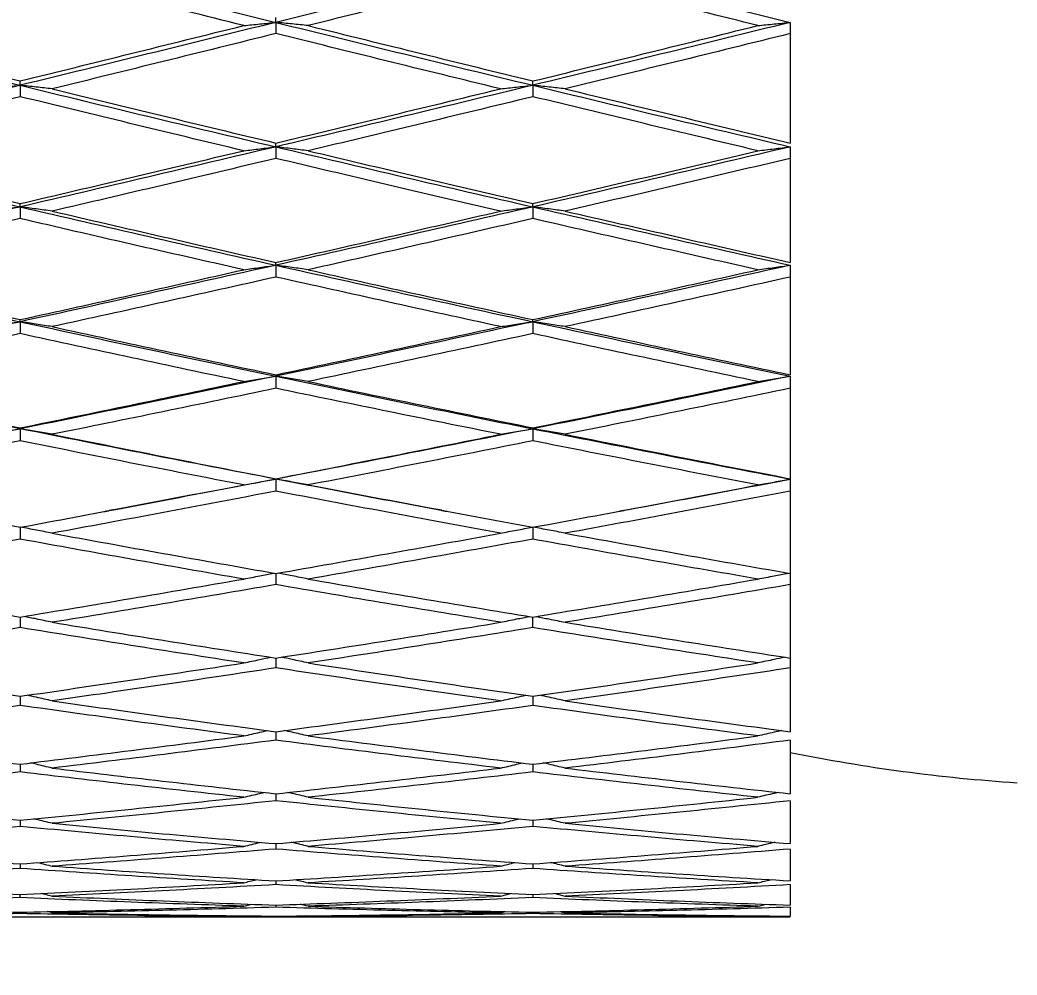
# Model space of a CAD drawing. Extents: x 4138 to 4928, y 0 to 579.
# Drawn here: x 4638.78 to 4650.66, y 183.35 to 194.72 of the extents above; entities that cross this region are included whole.
import ezdxf

# ---------------------------------------------------------------- set-up
doc = ezdxf.new("R2010")
doc.units = 0
doc.header["$LTSCALE"] = 10
doc.header["$MEASUREMENT"] = 0
doc.header["$PDMODE"] = 3
doc.header["$PDSIZE"] = -10
doc.layers.get('0').update_dxf_attribs({"linetype": 'CONTINUOUS'})
doc.layers.get('DEFPOINTS').update_dxf_attribs({"linetype": 'CONTINUOUS'})
doc.layers.add('1', color=7, linetype='CONTINUOUS')
doc.styles.add('Daelim Dimension', font='NanumGothic.ttf')
doc.dimstyles.new('DEFAULT', dxfattribs={"dimscale": 2, "dimtxt": 2, "dimasz": 2, "dimexe": 0, "dimexo": 2, "dimgap": 1, "dimtad": 1, "dimdec": 0, "dimzin": 9, "dimdsep": 46, "dimtxsty": 'Daelim Dimension', "dimcen": 0.5, "dimclrd": 5, "dimclre": 5, "dimclrt": 256, "dimadec": 1, "dimazin": 0, "dimtfac": 1, "dimtdec": 0, "dimtix": 1, "dimtmove": 0, "dimatfit": 3, "dimfxl": 1, "dimtolj": 1, "dimtzin": 1, "dimlwd": 9, "dimlwe": 9, "dimarcsym": 0})

# ---------------------------------------------------------------- blocks, each defined once
blk = doc.blocks.new('*D4')
at = {"color": 5, "lineweight": 9, "ltscale": 0.5, "transparency": 16777216}
for p, q in [((4603.958, 180.58), (4603.958, 150.97)), ((4685.158, 167.039), (4685.158, 150.97)), ((4607.958, 152.97), (4681.158, 152.97))]:
    blk.add_line(p, q, dxfattribs=at)
at = {"color": 5, "ltscale": 0.5, "transparency": 16777216}
for points in [[(4607.958, 153.637), (4607.958, 152.304), (4603.958, 152.97)], [(4681.158, 153.637), (4681.158, 152.304), (4685.158, 152.97)]]:
    blk.add_solid(points, dxfattribs=at)
at = {"layer": 'DEFPOINTS', "color": 0, "ltscale": 0.5, "transparency": 16777216}
for p in [(4603.958, 184.58), (4685.158, 171.039), (4685.158, 152.97)]:
    blk.add_point(p, dxfattribs=at)
at = {"color": 7, "ltscale": 0.5, "transparency": 16777216, "insert": (4656.565, 160.414), "char_height": 10, "attachment_point": 5, "style": 'Daelim Dimension'}
blk.add_mtext('\\A1;60~65', dxfattribs=at)

msp = doc.modelspace()

# ---------------------------------------------------------------- linework, layer by layer
at = {"layer": '1', "color": 7, "linetype": 'Continuous', "lineweight": 18}
for p, q in [((4647.958, 194.561), (4647.958, 193.257)), ((4647.958, 193.074), (4647.958, 191.834)), ((4647.958, 191.661), (4647.958, 190.498)), ((4647.958, 190.336), (4647.958, 189.259)), ((4647.958, 189.111), (4647.958, 188.131)), ((4647.958, 187.998), (4647.958, 187.124)), ((4647.958, 187.006), (4647.958, 186.246)), ((4647.958, 186.146), (4647.958, 185.507)), ((4647.958, 185.424), (4647.958, 184.913)), ((4647.958, 184.849), (4647.958, 184.47)), ((4647.958, 184.425), (4647.958, 184.181)), ((4647.958, 184.156), (4647.958, 184.05)), ((4637.736, 184.041), (4639.843, 184.041)), ((4640.609, 184.041), (4643.059, 184.041)), ((4641.833, 184.05), (4641.833, 184.044)), ((4643.828, 184.041), (4645.956, 184.041)), ((4646.726, 184.041), (4647.958, 184.041)), ((4647.958, 184.041), (4647.958, 184.044))]:
    msp.add_line(p, q, dxfattribs=at)
msp.add_arc((4651.954, 205.597), 20, 258.4722, 266.2825, dxfattribs=at)
for points, knots in [([(4638.788, 195.458), (4638.39, 195.357), (4637.38, 195.101), (4636.373, 194.847), (4635.765, 194.694)], [0, 0, 0, 0, 0.393441, 1, 1, 1, 1]), ([(4635.765, 194.694), (4636.373, 194.541), (4637.38, 194.29), (4638.39, 194.042), (4638.788, 193.945)], [0, 0, 0, 0, 0.606559, 1, 1, 1, 1]), ([(4638.788, 193.945), (4638.39, 193.847), (4637.38, 193.601), (4636.373, 193.358), (4635.765, 193.212)], [0, 0, 0, 0, 0.393441, 1, 1, 1, 1]), ([(4635.765, 193.212), (4636.373, 193.065), (4637.38, 192.826), (4638.39, 192.589), (4638.788, 192.497)], [0, 0, 0, 0, 0.606559, 1, 1, 1, 1]), ([(4638.788, 192.497), (4638.39, 192.404), (4637.38, 192.171), (4636.373, 191.941), (4635.765, 191.802)], [0, 0, 0, 0, 0.393441, 1, 1, 1, 1]), ([(4635.765, 191.802), (4636.373, 191.664), (4637.38, 191.438), (4638.39, 191.216), (4638.788, 191.129)], [0, 0, 0, 0, 0.606559, 1, 1, 1, 1]), ([(4638.788, 191.129), (4638.39, 191.042), (4637.38, 190.823), (4636.373, 190.608), (4635.765, 190.479)], [0, 0, 0, 0, 0.393441, 1, 1, 1, 1]), ([(4638.788, 189.854), (4638.39, 189.934), (4637.38, 190.14), (4636.373, 190.35), (4635.765, 190.479)], [0, 0, 0, 0, 0.393441, 1, 1, 1, 1]), ([(4638.788, 189.854), (4638.39, 189.774), (4637.38, 189.571), (4636.373, 189.373), (4635.765, 189.255)], [0, 0, 0, 0, 0.393441, 1, 1, 1, 1]), ([(4639.17, 188.61), (4639.106, 188.623), (4638.982, 188.647), (4638.856, 188.67), (4638.794, 188.682)], [0, 0, 0, 0, 0.508478, 1, 1, 1, 1]), ([(4644.507, 188.61), (4644.571, 188.623), (4644.696, 188.647), (4644.823, 188.67), (4644.885, 188.682)], [0, 0, 0, 0, 0.508638, 1, 1, 1, 1]), ([(4645.277, 188.61), (4645.213, 188.623), (4645.087, 188.647), (4644.96, 188.67), (4644.898, 188.682)], [0, 0, 0, 0, 0.508639, 1, 1, 1, 1]), ([(4641.449, 188.064), (4641.513, 188.077), (4641.632, 188.101), (4641.752, 188.125), (4641.808, 188.136)], [0, 0, 0, 0, 0.534706, 1, 1, 1, 1]), ([(4641.833, 188.131), (4641.833, 188.111), (4641.833, 188.066), (4641.833, 188.022), (4641.833, 187.998)], [0, 0, 0, 0, 0.464855, 1, 1, 1, 1]), ([(4642.217, 188.064), (4642.153, 188.077), (4642.033, 188.101), (4641.914, 188.125), (4641.858, 188.136)], [0, 0, 0, 0, 0.534687, 1, 1, 1, 1]), ([(4647.572, 188.064), (4647.636, 188.077), (4647.756, 188.101), (4647.876, 188.125), (4647.932, 188.136)], [0, 0, 0, 0, 0.534804, 1, 1, 1, 1]), ([(4647.958, 188.131), (4647.958, 188.111), (4647.958, 188.066), (4647.958, 188.022), (4647.958, 187.998)], [0, 0, 0, 0, 0.464756, 1, 1, 1, 1]), ([(4638.788, 187.612), (4638.788, 187.594), (4638.788, 187.552), (4638.788, 187.51), (4638.788, 187.486)], [0, 0, 0, 0, 0.435308, 1, 1, 1, 1]), ([(4639.17, 187.549), (4639.106, 187.562), (4638.994, 187.586), (4638.881, 187.609), (4638.831, 187.619)], [0, 0, 0, 0, 0.563787, 1, 1, 1, 1]), ([(4644.507, 187.549), (4644.571, 187.562), (4644.684, 187.586), (4644.798, 187.609), (4644.848, 187.619)], [0, 0, 0, 0, 0.564036, 1, 1, 1, 1]), ([(4644.892, 187.486), (4644.892, 187.51), (4644.892, 187.552), (4644.892, 187.594), (4644.892, 187.612)], [0, 0, 0, 0, 0.564894, 1, 1, 1, 1]), ([(4644.935, 187.619), (4644.985, 187.609), (4645.099, 187.586), (4645.213, 187.562), (4645.277, 187.549)], [0, 0, 0, 0, 0.436064, 1, 1, 1, 1]), ([(4641.449, 187.065), (4641.513, 187.079), (4641.62, 187.102), (4641.727, 187.125), (4641.77, 187.134)], [0, 0, 0, 0, 0.597083, 1, 1, 1, 1]), ([(4641.833, 187.124), (4641.833, 187.108), (4641.833, 187.069), (4641.833, 187.03), (4641.833, 187.006)], [0, 0, 0, 0, 0.401513, 1, 1, 1, 1]), ([(4642.217, 187.065), (4642.153, 187.079), (4642.046, 187.102), (4641.939, 187.125), (4641.895, 187.134)], [0, 0, 0, 0, 0.596993, 1, 1, 1, 1]), ([(4647.895, 187.134), (4647.851, 187.124), (4647.744, 187.102), (4647.636, 187.079), (4647.572, 187.065)], [0, 0, 0, 0, 0.40284, 1, 1, 1, 1]), ([(4647.958, 187.124), (4647.958, 187.108), (4647.958, 187.069), (4647.958, 187.03), (4647.958, 187.006)], [0, 0, 0, 0, 0.401398, 1, 1, 1, 1]), ([(4638.788, 186.668), (4638.788, 186.655), (4638.788, 186.619), (4638.788, 186.582), (4638.788, 186.559)], [0, 0, 0, 0, 0.362929, 1, 1, 1, 1]), ([(4639.17, 186.613), (4639.106, 186.628), (4639.006, 186.65), (4638.906, 186.672), (4638.869, 186.68)], [0, 0, 0, 0, 0.63482, 1, 1, 1, 1]), ([(4644.507, 186.613), (4644.571, 186.628), (4644.671, 186.65), (4644.772, 186.672), (4644.809, 186.68)], [0, 0, 0, 0, 0.63521, 1, 1, 1, 1]), ([(4644.892, 186.668), (4644.892, 186.655), (4644.892, 186.619), (4644.892, 186.582), (4644.892, 186.559)], [0, 0, 0, 0, 0.362688, 1, 1, 1, 1]), ([(4645.277, 186.613), (4645.213, 186.628), (4645.112, 186.65), (4645.011, 186.672), (4644.974, 186.68)], [0, 0, 0, 0, 0.635008, 1, 1, 1, 1]), ([(4641.449, 186.196), (4641.513, 186.21), (4641.607, 186.232), (4641.701, 186.253), (4641.731, 186.26)], [0, 0, 0, 0, 0.679405, 1, 1, 1, 1]), ([(4641.833, 186.246), (4641.833, 186.236), (4641.833, 186.202), (4641.833, 186.169), (4641.833, 186.146)], [0, 0, 0, 0, 0.317525, 1, 1, 1, 1]), ([(4642.217, 186.196), (4642.153, 186.21), (4642.059, 186.232), (4641.965, 186.253), (4641.934, 186.26)], [0, 0, 0, 0, 0.679146, 1, 1, 1, 1]), ([(4647.856, 186.26), (4647.825, 186.253), (4647.731, 186.232), (4647.636, 186.21), (4647.572, 186.196)], [0, 0, 0, 0, 0.320536, 1, 1, 1, 1]), ([(4638.788, 185.859), (4638.788, 185.851), (4638.788, 185.82), (4638.788, 185.79), (4638.788, 185.767)], [0, 0, 0, 0, 0.264027, 1, 1, 1, 1]), ([(4639.17, 185.813), (4639.106, 185.828), (4639.02, 185.848), (4638.933, 185.869), (4638.909, 185.874)], [0, 0, 0, 0, 0.73143, 1, 1, 1, 1]), ([(4644.507, 185.813), (4644.571, 185.828), (4644.658, 185.848), (4644.746, 185.869), (4644.769, 185.874)], [0, 0, 0, 0, 0.732131, 1, 1, 1, 1]), ([(4644.892, 185.859), (4644.892, 185.851), (4644.892, 185.82), (4644.892, 185.79), (4644.892, 185.767)], [0, 0, 0, 0, 0.263724, 1, 1, 1, 1]), ([(4645.277, 185.813), (4645.213, 185.828), (4645.125, 185.848), (4645.037, 185.869), (4645.014, 185.874)], [0, 0, 0, 0, 0.731664, 1, 1, 1, 1]), ([(4641.449, 185.465), (4641.513, 185.481), (4641.593, 185.5), (4641.673, 185.519), (4641.69, 185.523)], [0, 0, 0, 0, 0.795704, 1, 1, 1, 1]), ([(4641.833, 185.507), (4641.833, 185.502), (4641.833, 185.474), (4641.833, 185.446), (4641.833, 185.424)], [0, 0, 0, 0, 0.198381, 1, 1, 1, 1]), ([(4642.217, 185.465), (4642.153, 185.481), (4642.073, 185.5), (4641.992, 185.519), (4641.976, 185.523)], [0, 0, 0, 0, 0.795092, 1, 1, 1, 1]), ([(4647.814, 185.523), (4647.798, 185.519), (4647.717, 185.5), (4647.636, 185.481), (4647.572, 185.465)], [0, 0, 0, 0, 0.204336, 1, 1, 1, 1]), ([(4638.788, 185.192), (4638.788, 185.189), (4638.788, 185.164), (4638.788, 185.14), (4638.788, 185.118)], [0, 0, 0, 0, 0.116882, 1, 1, 1, 1]), ([(4639.17, 185.155), (4639.106, 185.17), (4639.034, 185.188), (4638.961, 185.206), (4638.952, 185.208)], [0, 0, 0, 0, 0.873792, 1, 1, 1, 1]), ([(4644.507, 185.155), (4644.571, 185.17), (4644.644, 185.188), (4644.717, 185.206), (4644.726, 185.208)], [0, 0, 0, 0, 0.875107, 1, 1, 1, 1]), ([(4644.892, 185.192), (4644.892, 185.189), (4644.892, 185.164), (4644.892, 185.14), (4644.892, 185.118)], [0, 0, 0, 0, 0.116456, 1, 1, 1, 1]), ([(4645.277, 185.155), (4645.213, 185.17), (4645.139, 185.188), (4645.066, 185.206), (4645.057, 185.208)], [0, 0, 0, 0, 0.874152, 1, 1, 1, 1]), ([(4641.449, 184.881), (4641.513, 184.897), (4641.578, 184.913), (4641.644, 184.929), (4641.645, 184.929)], [0, 0, 0, 0, 0.976147, 1, 1, 1, 1]), ([(4641.833, 184.913), (4641.833, 184.913), (4641.833, 184.891), (4641.833, 184.87), (4641.833, 184.849)], [0, 0, 0, 0, 0.011068, 1, 1, 1, 1]), ([(4642.217, 184.881), (4642.153, 184.897), (4642.087, 184.913), (4642.022, 184.929), (4642.02, 184.93)], [0, 0, 0, 0, 0.974807, 1, 1, 1, 1]), ([(4647.769, 184.929), (4647.768, 184.929), (4647.702, 184.913), (4647.636, 184.897), (4647.572, 184.881)], [0, 0, 0, 0, 0.023645, 1, 1, 1, 1]), ([(4639.846, 184.041), (4639.933, 184.041), (4640.463, 184.042), (4640.998, 184.044), (4641.449, 184.047)], [0, 0, 0, 0, 0.164294, 1, 1, 1, 1]), ([(4641.833, 184.044), (4641.382, 184.042), (4640.86, 184.041), (4640.343, 184.041), (4640.269, 184.042)], [0, 0, 0, 0, 0.856921, 1, 1, 1, 1]), ([(4643.39, 184.042), (4643.31, 184.041), (4642.784, 184.041), (4642.266, 184.042), (4641.833, 184.044)], [0, 0, 0, 0, 0.150923, 1, 1, 1, 1]), ([(4642.217, 184.047), (4642.651, 184.044), (4643.187, 184.042), (4643.732, 184.041), (4643.829, 184.041)], [0, 0, 0, 0, 0.821124, 1, 1, 1, 1]), ([(4645.959, 184.041), (4646.046, 184.041), (4646.579, 184.042), (4647.118, 184.044), (4647.572, 184.047)], [0, 0, 0, 0, 0.16318, 1, 1, 1, 1]), ([(4647.958, 184.044), (4647.505, 184.042), (4646.979, 184.041), (4646.459, 184.041), (4646.384, 184.042)], [0, 0, 0, 0, 0.856829, 1, 1, 1, 1])]:
    msp.add_open_spline(points, degree=3, knots=knots, dxfattribs=at)
for points, degree in [([(4638.788, 195.458), (4639.8, 195.201), (4640.815, 194.946), (4641.833, 194.694)], 3), ([(4644.892, 195.458), (4643.87, 195.201), (4642.85, 194.946), (4641.833, 194.694)], 3), ([(4644.892, 195.458), (4645.913, 195.201), (4646.935, 194.946), (4647.958, 194.694)], 3), ([(4638.788, 195.328), (4638.339, 195.213), (4637.45, 194.987), (4636.576, 194.766), (4636.144, 194.656)], 3), ([(4641.449, 194.656), (4640.984, 194.773), (4640.075, 195.001), (4639.21, 195.22), (4638.788, 195.328)], 3), ([(4644.892, 195.328), (4644.44, 195.214), (4643.543, 194.988), (4642.657, 194.766), (4642.217, 194.656)], 3), ([(4647.572, 194.656), (4647.125, 194.768), (4646.231, 194.991), (4645.338, 195.215), (4644.892, 195.328)], 3), ([(4641.833, 194.694), (4641.833, 194.704), (4641.833, 194.723), (4641.833, 194.743), (4641.833, 194.752)], 3), ([(4636.144, 194.656), (4636.566, 194.55), (4637.429, 194.333), (4638.329, 194.11), (4638.788, 193.996)], 3), ([(4641.833, 194.694), (4640.815, 194.442), (4639.8, 194.192), (4638.788, 193.945)], 3), ([(4638.788, 193.996), (4639.223, 194.104), (4640.101, 194.321), (4640.997, 194.544), (4641.449, 194.656)], 3), ([(4641.449, 194.656), (4641.513, 194.663), (4641.64, 194.675), (4641.768, 194.688), (4641.833, 194.694)], 3), ([(4641.833, 194.694), (4641.833, 194.672), (4641.833, 194.627), (4641.833, 194.583), (4641.833, 194.561)], 3), ([(4641.833, 194.694), (4642.85, 194.442), (4643.87, 194.192), (4644.892, 193.945)], 3), ([(4642.217, 194.656), (4642.153, 194.663), (4642.025, 194.675), (4641.897, 194.688), (4641.833, 194.694)], 3), ([(4642.217, 194.656), (4642.667, 194.544), (4643.564, 194.322), (4644.451, 194.104), (4644.892, 193.996)], 3), ([(4647.958, 194.694), (4646.935, 194.442), (4645.913, 194.192), (4644.892, 193.945)], 3), ([(4644.892, 193.996), (4645.319, 194.101), (4646.194, 194.315), (4647.106, 194.541), (4647.572, 194.656)], 3), ([(4647.572, 194.656), (4647.636, 194.663), (4647.764, 194.675), (4647.893, 194.688), (4647.958, 194.694)], 3), ([(4647.958, 194.694), (4647.958, 194.672), (4647.958, 194.627), (4647.958, 194.583), (4647.958, 194.561)], 3), ([(4641.833, 194.561), (4641.382, 194.449), (4640.488, 194.227), (4639.607, 194.01), (4639.17, 193.903)], 3), ([(4644.507, 193.903), (4644.041, 194.016), (4643.13, 194.239), (4642.259, 194.455), (4641.833, 194.561)], 3), ([(4647.958, 194.561), (4647.496, 194.446), (4646.587, 194.222), (4645.708, 194.008), (4645.277, 193.903)], 3), ([(4638.407, 193.903), (4638.47, 193.91), (4638.597, 193.924), (4638.724, 193.938), (4638.788, 193.945)], 3), ([(4638.788, 193.945), (4638.788, 193.953), (4638.788, 193.97), (4638.788, 193.988), (4638.788, 193.996)], 3), ([(4638.788, 193.945), (4638.788, 193.922), (4638.788, 193.877), (4638.788, 193.831), (4638.788, 193.809)], 3), ([(4638.788, 193.945), (4639.8, 193.697), (4640.815, 193.453), (4641.833, 193.212)], 3), ([(4639.17, 193.903), (4639.106, 193.91), (4638.979, 193.924), (4638.852, 193.938), (4638.788, 193.945)], 3), ([(4639.17, 193.903), (4639.596, 193.798), (4640.466, 193.586), (4641.371, 193.367), (4641.833, 193.257)], 3), ([(4644.892, 193.945), (4643.87, 193.697), (4642.85, 193.453), (4641.833, 193.212)], 3), ([(4641.833, 193.257), (4642.256, 193.358), (4643.125, 193.567), (4644.038, 193.788), (4644.507, 193.903)], 3), ([(4644.507, 193.903), (4644.571, 193.91), (4644.699, 193.924), (4644.827, 193.938), (4644.892, 193.945)], 3), ([(4644.892, 193.945), (4644.892, 193.953), (4644.892, 193.97), (4644.892, 193.988), (4644.892, 193.996)], 3), ([(4644.892, 193.945), (4644.892, 193.922), (4644.892, 193.877), (4644.892, 193.832), (4644.892, 193.809)], 3), ([(4644.892, 193.945), (4645.913, 193.697), (4646.935, 193.453), (4647.958, 193.212)], 3), ([(4645.277, 193.903), (4645.213, 193.91), (4645.085, 193.924), (4644.956, 193.938), (4644.892, 193.945)], 3), ([(4645.277, 193.903), (4645.731, 193.792), (4646.631, 193.574), (4647.518, 193.362), (4647.958, 193.257)], 3), ([(4638.788, 193.809), (4638.34, 193.699), (4637.45, 193.482), (4636.577, 193.27), (4636.144, 193.165)], 3), ([(4641.449, 193.165), (4640.988, 193.275), (4640.083, 193.493), (4639.214, 193.705), (4638.788, 193.809)], 3), ([(4644.892, 193.809), (4644.427, 193.696), (4643.517, 193.476), (4642.644, 193.267), (4642.217, 193.165)], 3), ([(4647.572, 193.165), (4647.108, 193.276), (4646.197, 193.493), (4645.321, 193.705), (4644.892, 193.809)], 3), ([(4641.833, 193.212), (4640.815, 192.97), (4639.8, 192.732), (4638.788, 192.497)], 3), ([(4641.449, 193.165), (4641.513, 193.173), (4641.64, 193.188), (4641.768, 193.204), (4641.833, 193.212)], 3), ([(4641.833, 193.212), (4641.833, 193.219), (4641.833, 193.234), (4641.833, 193.249), (4641.833, 193.257)], 3), ([(4641.833, 193.212), (4641.833, 193.189), (4641.833, 193.143), (4641.833, 193.097), (4641.833, 193.074)], 3), ([(4641.833, 193.212), (4642.85, 192.97), (4643.87, 192.732), (4644.892, 192.497)], 3), ([(4642.217, 193.165), (4642.153, 193.173), (4642.025, 193.188), (4641.897, 193.204), (4641.833, 193.212)], 3), ([(4647.958, 193.212), (4646.935, 192.97), (4645.913, 192.732), (4644.892, 192.497)], 3), ([(4647.572, 193.165), (4647.636, 193.173), (4647.764, 193.188), (4647.893, 193.204), (4647.958, 193.212)], 3), ([(4647.958, 193.212), (4647.958, 193.189), (4647.958, 193.143), (4647.958, 193.097), (4647.958, 193.074)], 3), ([(4636.144, 193.165), (4636.572, 193.062), (4637.442, 192.853), (4638.335, 192.642), (4638.788, 192.536)], 3), ([(4638.788, 192.536), (4639.211, 192.635), (4640.078, 192.839), (4640.985, 193.055), (4641.449, 193.165)], 3), ([(4641.833, 193.074), (4641.373, 192.964), (4640.469, 192.75), (4639.597, 192.546), (4639.17, 192.446)], 3), ([(4644.507, 192.446), (4644.044, 192.553), (4643.137, 192.765), (4642.262, 192.972), (4641.833, 193.074)], 3), ([(4642.217, 193.165), (4642.646, 193.063), (4643.52, 192.856), (4644.429, 192.643), (4644.892, 192.536)], 3), ([(4644.892, 192.536), (4645.338, 192.639), (4646.232, 192.848), (4647.125, 193.059), (4647.572, 193.165)], 3), ([(4647.958, 193.074), (4647.513, 192.969), (4646.621, 192.759), (4645.725, 192.55), (4645.277, 192.446)], 3), ([(4638.407, 192.446), (4638.47, 192.455), (4638.597, 192.472), (4638.724, 192.489), (4638.788, 192.497)], 3), ([(4638.788, 192.497), (4638.788, 192.503), (4638.788, 192.516), (4638.788, 192.529), (4638.788, 192.536)], 3), ([(4638.788, 192.497), (4638.788, 192.474), (4638.788, 192.427), (4638.788, 192.381), (4638.788, 192.357)], 3), ([(4638.788, 192.497), (4639.8, 192.262), (4640.815, 192.03), (4641.833, 191.802)], 3), ([(4639.17, 192.446), (4639.106, 192.455), (4638.979, 192.472), (4638.852, 192.489), (4638.788, 192.497)], 3), ([(4644.892, 192.497), (4643.87, 192.262), (4642.85, 192.03), (4641.833, 191.802)], 3), ([(4644.507, 192.446), (4644.571, 192.455), (4644.699, 192.472), (4644.827, 192.489), (4644.892, 192.497)], 3), ([(4644.892, 192.497), (4644.892, 192.503), (4644.892, 192.516), (4644.892, 192.529), (4644.892, 192.536)], 3), ([(4644.892, 192.497), (4644.892, 192.474), (4644.892, 192.427), (4644.892, 192.381), (4644.892, 192.357)], 3), ([(4644.892, 192.497), (4645.913, 192.262), (4646.935, 192.03), (4647.958, 191.802)], 3), ([(4645.277, 192.446), (4645.213, 192.455), (4645.085, 192.472), (4644.956, 192.489), (4644.892, 192.497)], 3), ([(4638.788, 192.357), (4638.335, 192.252), (4637.441, 192.045), (4636.572, 191.845), (4636.144, 191.748)], 3), ([(4641.449, 191.748), (4640.997, 191.85), (4640.102, 192.053), (4639.223, 192.256), (4638.788, 192.357)], 3), ([(4639.17, 192.446), (4639.603, 192.345), (4640.48, 192.142), (4641.378, 191.937), (4641.833, 191.834)], 3), ([(4641.833, 191.834), (4642.278, 191.935), (4643.17, 192.138), (4644.061, 192.343), (4644.507, 192.446)], 3), ([(4644.892, 192.357), (4644.445, 192.255), (4643.553, 192.05), (4642.662, 191.848), (4642.217, 191.748)], 3), ([(4647.572, 191.748), (4647.11, 191.851), (4646.202, 192.057), (4645.323, 192.258), (4644.892, 192.357)], 3), ([(4645.277, 192.446), (4645.708, 192.347), (4646.586, 192.145), (4647.495, 191.938), (4647.958, 191.834)], 3), ([(4636.144, 191.748), (4636.593, 191.645), (4637.483, 191.444), (4638.356, 191.25), (4638.788, 191.154)], 3), ([(4641.833, 191.802), (4640.815, 191.574), (4639.8, 191.35), (4638.788, 191.129)], 3), ([(4638.788, 191.154), (4639.232, 191.252), (4640.119, 191.449), (4641.006, 191.648), (4641.449, 191.748)], 3), ([(4641.449, 191.748), (4641.513, 191.757), (4641.64, 191.775), (4641.768, 191.793), (4641.833, 191.802)], 3), ([(4641.833, 191.802), (4641.833, 191.808), (4641.833, 191.818), (4641.833, 191.829), (4641.833, 191.834)], 3), ([(4641.833, 191.802), (4641.833, 191.779), (4641.833, 191.732), (4641.833, 191.685), (4641.833, 191.661)], 3), ([(4641.833, 191.802), (4642.85, 191.574), (4643.87, 191.35), (4644.892, 191.129)], 3), ([(4642.217, 191.748), (4642.153, 191.757), (4642.025, 191.775), (4641.897, 191.793), (4641.833, 191.802)], 3), ([(4642.217, 191.748), (4642.653, 191.649), (4643.536, 191.452), (4644.437, 191.254), (4644.892, 191.154)], 3), ([(4647.958, 191.802), (4646.935, 191.574), (4645.913, 191.35), (4644.892, 191.129)], 3), ([(4644.892, 191.154), (4645.332, 191.25), (4646.219, 191.445), (4647.119, 191.646), (4647.572, 191.748)], 3), ([(4647.572, 191.748), (4647.636, 191.757), (4647.764, 191.775), (4647.893, 191.793), (4647.958, 191.802)], 3), ([(4647.958, 191.802), (4647.958, 191.779), (4647.958, 191.732), (4647.958, 191.685), (4647.958, 191.661)], 3), ([(4641.833, 191.661), (4641.386, 191.561), (4640.497, 191.362), (4639.611, 191.167), (4639.17, 191.071)], 3), ([(4644.507, 191.071), (4644.055, 191.169), (4643.157, 191.366), (4642.272, 191.563), (4641.833, 191.661)], 3), ([(4647.958, 191.661), (4647.503, 191.56), (4646.601, 191.36), (4645.716, 191.166), (4645.277, 191.071)], 3), ([(4638.788, 191.129), (4638.788, 191.133), (4638.788, 191.142), (4638.788, 191.15), (4638.788, 191.154)], 3), ([(4644.892, 191.129), (4644.892, 191.133), (4644.892, 191.142), (4644.892, 191.15), (4644.892, 191.154)], 3), ([(4638.407, 191.071), (4638.47, 191.08), (4638.597, 191.1), (4638.724, 191.119), (4638.788, 191.129)], 3), ([(4638.788, 191.129), (4638.788, 191.105), (4638.788, 191.058), (4638.788, 191.011), (4638.788, 190.987)], 3), ([(4638.788, 191.129), (4639.8, 190.909), (4640.815, 190.692), (4641.833, 190.479)], 3), ([(4639.17, 191.071), (4639.106, 191.08), (4638.979, 191.1), (4638.852, 191.119), (4638.788, 191.129)], 3), ([(4639.17, 191.071), (4639.614, 190.973), (4640.501, 190.781), (4641.389, 190.591), (4641.833, 190.498)], 3), ([(4644.892, 191.129), (4643.87, 190.909), (4642.85, 190.692), (4641.833, 190.479)], 3), ([(4641.833, 190.498), (4642.271, 190.59), (4643.156, 190.778), (4644.054, 190.972), (4644.507, 191.071)], 3), ([(4644.507, 191.071), (4644.571, 191.08), (4644.699, 191.1), (4644.827, 191.119), (4644.892, 191.129)], 3), ([(4644.892, 191.129), (4644.892, 191.106), (4644.892, 191.058), (4644.892, 191.011), (4644.892, 190.987)], 3), ([(4644.892, 191.129), (4645.913, 190.909), (4646.935, 190.692), (4647.958, 190.479)], 3), ([(4645.277, 191.071), (4645.213, 191.08), (4645.085, 191.1), (4644.956, 191.119), (4644.892, 191.129)], 3), ([(4645.277, 191.071), (4645.716, 190.975), (4646.602, 190.784), (4647.503, 190.593), (4647.958, 190.498)], 3), ([(4638.788, 190.987), (4638.356, 190.893), (4637.482, 190.703), (4636.593, 190.512), (4636.144, 190.417)], 3), ([(4641.449, 190.417), (4641.004, 190.51), (4640.115, 190.699), (4639.23, 190.891), (4638.788, 190.987)], 3), ([(4644.892, 190.987), (4644.437, 190.889), (4643.537, 190.696), (4642.654, 190.509), (4642.217, 190.417)], 3), ([(4647.572, 190.417), (4647.121, 190.511), (4646.223, 190.701), (4645.334, 190.891), (4644.892, 190.987)], 3), ([(4641.833, 190.479), (4640.815, 190.267), (4639.8, 190.058), (4638.788, 189.854)], 3), ([(4641.449, 190.417), (4641.513, 190.427), (4641.64, 190.448), (4641.768, 190.469), (4641.833, 190.479)], 3), ([(4641.833, 190.479), (4641.833, 190.482), (4641.833, 190.488), (4641.833, 190.495), (4641.833, 190.498)], 3), ([(4641.833, 190.479), (4641.833, 190.455), (4641.833, 190.408), (4641.833, 190.36), (4641.833, 190.336)], 3), ([(4641.833, 190.479), (4642.85, 190.267), (4643.87, 190.058), (4644.892, 189.854)], 3), ([(4642.217, 190.417), (4642.153, 190.427), (4642.025, 190.448), (4641.897, 190.469), (4641.833, 190.479)], 3), ([(4647.958, 190.479), (4646.935, 190.267), (4645.913, 190.058), (4644.892, 189.854)], 3), ([(4647.572, 190.417), (4647.636, 190.427), (4647.764, 190.448), (4647.893, 190.469), (4647.958, 190.479)], 3), ([(4647.958, 190.479), (4647.958, 190.455), (4647.958, 190.408), (4647.958, 190.36), (4647.958, 190.336)], 3), ([(4636.144, 190.417), (4636.577, 190.325), (4637.45, 190.14), (4638.34, 189.957), (4638.788, 189.865)], 3), ([(4638.788, 189.865), (4639.223, 189.954), (4640.101, 190.135), (4640.997, 190.322), (4641.449, 190.417)], 3), ([(4641.833, 190.336), (4641.38, 190.242), (4640.483, 190.055), (4639.604, 189.876), (4639.17, 189.788)], 3), ([(4644.507, 189.788), (4644.06, 189.878), (4643.168, 190.059), (4642.278, 190.243), (4641.833, 190.336)], 3), ([(4642.217, 190.417), (4642.662, 190.323), (4643.553, 190.138), (4644.445, 189.956), (4644.892, 189.865)], 3), ([(4644.892, 189.865), (4645.324, 189.953), (4646.203, 190.132), (4647.111, 190.32), (4647.572, 190.417)], 3), ([(4647.958, 190.336), (4647.496, 190.24), (4646.587, 190.053), (4645.708, 189.875), (4645.277, 189.788)], 3), ([(4638.407, 189.788), (4638.47, 189.799), (4638.597, 189.821), (4638.724, 189.843), (4638.788, 189.854)], 3), ([(4638.788, 189.854), (4638.788, 189.856), (4638.788, 189.86), (4638.788, 189.864), (4638.788, 189.865)], 3), ([(4638.788, 189.854), (4638.788, 189.83), (4638.788, 189.782), (4638.788, 189.735), (4638.788, 189.711)], 3), ([(4641.833, 189.255), (4640.815, 189.45), (4639.8, 189.65), (4638.788, 189.854)], 3), ([(4639.17, 189.788), (4639.106, 189.799), (4638.979, 189.821), (4638.852, 189.843), (4638.788, 189.854)], 3), ([(4644.892, 189.854), (4643.87, 189.65), (4642.85, 189.45), (4641.833, 189.255)], 3), ([(4644.507, 189.788), (4644.571, 189.799), (4644.699, 189.821), (4644.827, 189.843), (4644.892, 189.854)], 3), ([(4644.892, 189.854), (4644.892, 189.856), (4644.892, 189.86), (4644.892, 189.864), (4644.892, 189.865)], 3), ([(4644.892, 189.854), (4644.892, 189.83), (4644.892, 189.782), (4644.892, 189.735), (4644.892, 189.711)], 3), ([(4644.892, 189.854), (4645.913, 189.65), (4646.935, 189.45), (4647.958, 189.255)], 3), ([(4645.277, 189.788), (4645.213, 189.799), (4645.085, 189.821), (4644.956, 189.843), (4644.892, 189.854)], 3), ([(4639.17, 189.788), (4639.6, 189.701), (4640.474, 189.525), (4641.375, 189.348), (4641.833, 189.259)], 3), ([(4641.833, 189.259), (4642.261, 189.343), (4643.134, 189.514), (4644.043, 189.695), (4644.507, 189.788)], 3), ([(4645.277, 189.788), (4645.724, 189.698), (4646.618, 189.52), (4647.511, 189.346), (4647.958, 189.259)], 3), ([(4638.788, 189.711), (4638.333, 189.619), (4637.438, 189.44), (4636.57, 189.269), (4636.144, 189.185)], 3), ([(4641.449, 189.185), (4640.987, 189.274), (4640.082, 189.451), (4639.213, 189.625), (4638.788, 189.711)], 3), ([(4644.892, 189.711), (4644.427, 189.618), (4643.517, 189.437), (4642.644, 189.268), (4642.217, 189.185)], 3), ([(4647.572, 189.185), (4647.127, 189.271), (4646.234, 189.444), (4645.34, 189.621), (4644.892, 189.711)], 3), ([(4641.833, 189.255), (4641.169, 189.128), (4640.507, 189.002), (4639.846, 188.879)], 3), ([(4641.449, 189.185), (4641.513, 189.197), (4641.64, 189.22), (4641.768, 189.243), (4641.833, 189.255)], 3), ([(4641.833, 189.255), (4641.833, 189.256), (4641.833, 189.257), (4641.833, 189.259), (4641.833, 189.259)], 3), ([(4641.833, 189.255), (4641.833, 189.231), (4641.833, 189.183), (4641.833, 189.135), (4641.833, 189.111)], 3), ([(4643.807, 188.883), (4643.148, 189.005), (4642.49, 189.129), (4641.833, 189.255)], 3), ([(4642.217, 189.185), (4642.153, 189.197), (4642.025, 189.22), (4641.897, 189.243), (4641.833, 189.255)], 3), ([(4645.983, 188.884), (4646.641, 189.005), (4647.299, 189.129), (4647.958, 189.255)], 3), ([(4647.572, 189.185), (4647.636, 189.197), (4647.764, 189.22), (4647.893, 189.243), (4647.958, 189.255)], 3), ([(4647.958, 189.255), (4647.958, 189.231), (4647.958, 189.183), (4647.958, 189.135), (4647.958, 189.111)], 3), ([(4636.144, 189.185), (4636.575, 189.101), (4637.448, 188.932), (4638.338, 188.765), (4638.788, 188.681)], 3), ([(4638.788, 188.681), (4639.215, 188.76), (4640.085, 188.924), (4640.989, 189.096), (4641.449, 189.185)], 3), ([(4642.217, 189.185), (4642.646, 189.102), (4643.521, 188.936), (4644.429, 188.766), (4644.892, 188.681)], 3), ([(4644.892, 188.681), (4645.33, 188.762), (4646.216, 188.926), (4647.117, 189.098), (4647.572, 189.185)], 3), ([(4641.833, 189.111), (4641.371, 189.023), (4640.465, 188.851), (4639.595, 188.689), (4639.17, 188.61)], 3), ([(4644.507, 188.61), (4644.041, 188.695), (4643.13, 188.864), (4642.258, 189.03), (4641.833, 189.111)], 3), ([(4647.958, 189.111), (4647.503, 189.025), (4646.602, 188.854), (4645.716, 188.691), (4645.277, 188.61)], 3), ([(4639.786, 188.868), (4639.846, 188.879)], 1), ([(4643.806, 188.883), (4643.868, 188.871)], 1), ([(4645.921, 188.872), (4645.983, 188.884)], 1), ([(4638.788, 188.683), (4638.788, 188.66), (4638.788, 188.612), (4638.788, 188.564), (4638.788, 188.54)], 3), ([(4644.892, 188.683), (4644.892, 188.66), (4644.892, 188.612), (4644.892, 188.564), (4644.892, 188.54)], 3), ([(4639.17, 188.61), (4639.606, 188.53), (4640.485, 188.37), (4641.381, 188.211), (4641.833, 188.131)], 3), ([(4641.833, 188.131), (4642.269, 188.208), (4643.152, 188.364), (4644.052, 188.527), (4644.507, 188.61)], 3), ([(4645.277, 188.61), (4645.706, 188.532), (4646.583, 188.373), (4647.494, 188.212), (4647.958, 188.131)], 3), ([(4638.788, 188.54), (4638.327, 188.455), (4637.425, 188.292), (4636.564, 188.138), (4636.144, 188.064)], 3), ([(4641.449, 188.064), (4640.996, 188.143), (4640.1, 188.301), (4639.222, 188.46), (4638.788, 188.54)], 3), ([(4644.892, 188.54), (4644.438, 188.458), (4643.538, 188.296), (4642.654, 188.14), (4642.217, 188.064)], 3), ([(4647.572, 188.064), (4647.106, 188.145), (4646.193, 188.305), (4645.319, 188.462), (4644.892, 188.54)], 3), ([(4636.144, 188.064), (4636.576, 187.988), (4637.45, 187.836), (4638.339, 187.686), (4638.788, 187.612)], 3), ([(4638.788, 187.612), (4639.222, 187.684), (4640.099, 187.831), (4640.996, 187.986), (4641.449, 188.064)], 3), ([(4641.833, 187.998), (4641.38, 187.92), (4640.484, 187.767), (4639.605, 187.62), (4639.17, 187.549)], 3), ([(4644.507, 187.549), (4644.052, 187.623), (4643.153, 187.772), (4642.27, 187.922), (4641.833, 187.998)], 3), ([(4642.217, 188.064), (4642.655, 187.988), (4643.54, 187.836), (4644.439, 187.686), (4644.892, 187.612)], 3), ([(4644.892, 187.612), (4645.327, 187.684), (4646.209, 187.83), (4647.114, 187.985), (4647.572, 188.064)], 3), ([(4647.958, 187.998), (4647.5, 187.919), (4646.596, 187.766), (4645.713, 187.62), (4645.277, 187.549)], 3), ([(4638.788, 187.486), (4638.337, 187.413), (4637.446, 187.269), (4636.575, 187.132), (4636.144, 187.065)], 3), ([(4641.449, 187.065), (4640.998, 187.134), (4640.103, 187.274), (4639.224, 187.415), (4638.788, 187.486)], 3), ([(4639.17, 187.549), (4639.606, 187.477), (4640.487, 187.334), (4641.382, 187.194), (4641.833, 187.124)], 3), ([(4641.833, 187.124), (4642.265, 187.191), (4643.144, 187.328), (4644.048, 187.474), (4644.507, 187.549)], 3), ([(4644.892, 187.486), (4644.434, 187.412), (4643.531, 187.268), (4642.651, 187.131), (4642.217, 187.065)], 3), ([(4647.572, 187.065), (4647.118, 187.134), (4646.217, 187.274), (4645.331, 187.415), (4644.892, 187.486)], 3), ([(4645.277, 187.549), (4645.717, 187.477), (4646.604, 187.334), (4647.505, 187.194), (4647.958, 187.124)], 3), ([(4636.144, 187.065), (4636.573, 186.998), (4637.442, 186.865), (4638.335, 186.734), (4638.788, 186.668)], 3), ([(4638.788, 186.668), (4639.218, 186.73), (4640.091, 186.859), (4640.992, 186.995), (4641.449, 187.065)], 3), ([(4641.833, 187.006), (4641.376, 186.937), (4640.475, 186.802), (4639.601, 186.675), (4639.17, 186.613)], 3), ([(4644.507, 186.613), (4644.054, 186.678), (4643.156, 186.807), (4642.271, 186.94), (4641.833, 187.006)], 3), ([(4642.217, 187.065), (4642.656, 186.998), (4643.541, 186.864), (4644.439, 186.733), (4644.892, 186.668)], 3), ([(4644.892, 186.668), (4645.339, 186.733), (4646.234, 186.863), (4647.127, 186.997), (4647.572, 187.065)], 3), ([(4647.958, 187.006), (4647.516, 186.94), (4646.628, 186.807), (4645.729, 186.678), (4645.277, 186.613)], 3), ([(4638.788, 186.559), (4638.334, 186.495), (4637.439, 186.37), (4636.571, 186.253), (4636.144, 186.196)], 3), ([(4641.449, 186.196), (4640.994, 186.256), (4640.095, 186.376), (4639.22, 186.498), (4638.788, 186.559)], 3), ([(4639.17, 186.613), (4639.603, 186.552), (4640.479, 186.428), (4641.378, 186.307), (4641.833, 186.246)], 3), ([(4641.833, 186.246), (4642.281, 186.306), (4643.176, 186.427), (4644.064, 186.551), (4644.507, 186.613)], 3), ([(4644.892, 186.559), (4644.453, 186.497), (4643.569, 186.375), (4642.67, 186.255), (4642.217, 186.196)], 3), ([(4647.572, 186.196), (4647.119, 186.255), (4646.219, 186.375), (4645.332, 186.497), (4644.892, 186.559)], 3), ([(4645.277, 186.613), (4645.717, 186.551), (4646.605, 186.427), (4647.505, 186.306), (4647.958, 186.246)], 3), ([(4636.144, 186.196), (4636.57, 186.139), (4637.438, 186.026), (4638.333, 185.914), (4638.788, 185.859)], 3), ([(4638.788, 185.859), (4639.228, 185.913), (4640.111, 186.022), (4641.002, 186.137), (4641.449, 186.196)], 3), ([(4642.217, 186.196), (4642.652, 186.139), (4643.534, 186.025), (4644.436, 185.914), (4644.892, 185.859)], 3), ([(4644.892, 185.859), (4645.338, 185.913), (4646.232, 186.023), (4647.126, 186.137), (4647.572, 186.196)], 3), ([(4641.833, 186.146), (4641.388, 186.088), (4640.5, 185.975), (4639.613, 185.866), (4639.17, 185.813)], 3), ([(4644.507, 185.813), (4644.05, 185.867), (4643.148, 185.977), (4642.267, 186.089), (4641.833, 186.146)], 3), ([(4647.958, 186.146), (4647.512, 186.088), (4646.619, 185.975), (4645.724, 185.866), (4645.277, 185.813)], 3), ([(4639.17, 185.813), (4639.6, 185.761), (4640.475, 185.658), (4641.376, 185.557), (4641.833, 185.507)], 3), ([(4641.833, 185.507), (4642.278, 185.556), (4643.17, 185.656), (4644.061, 185.76), (4644.507, 185.813)], 3), ([(4645.277, 185.813), (4645.714, 185.761), (4646.598, 185.658), (4647.501, 185.557), (4647.958, 185.507)], 3), ([(4638.788, 185.767), (4638.347, 185.715), (4637.465, 185.612), (4636.584, 185.514), (4636.144, 185.465)], 3), ([(4641.449, 185.465), (4640.997, 185.514), (4640.102, 185.613), (4639.223, 185.715), (4638.788, 185.767)], 3), ([(4644.892, 185.767), (4644.446, 185.715), (4643.555, 185.612), (4642.663, 185.514), (4642.217, 185.465)], 3), ([(4647.572, 185.465), (4647.115, 185.515), (4646.212, 185.614), (4645.328, 185.716), (4644.892, 185.767)], 3), ([(4636.144, 185.465), (4636.573, 185.419), (4637.444, 185.326), (4638.336, 185.236), (4638.788, 185.192)], 3), ([(4638.788, 185.192), (4639.231, 185.235), (4640.118, 185.324), (4641.005, 185.418), (4641.449, 185.465)], 3), ([(4642.217, 185.465), (4642.65, 185.419), (4643.53, 185.326), (4644.434, 185.236), (4644.892, 185.192)], 3), ([(4644.892, 185.192), (4645.327, 185.234), (4646.209, 185.322), (4647.114, 185.416), (4647.572, 185.465)], 3), ([(4641.833, 185.424), (4641.388, 185.377), (4640.5, 185.285), (4639.613, 185.197), (4639.17, 185.155)], 3), ([(4644.507, 185.155), (4644.053, 185.198), (4643.153, 185.286), (4642.27, 185.378), (4641.833, 185.424)], 3), ([(4647.958, 185.424), (4647.499, 185.376), (4646.594, 185.282), (4645.712, 185.196), (4645.277, 185.155)], 3), ([(4638.788, 185.118), (4638.346, 185.076), (4637.463, 184.995), (4636.583, 184.918), (4636.144, 184.881)], 3), ([(4641.449, 184.881), (4640.994, 184.919), (4640.095, 184.996), (4639.22, 185.077), (4638.788, 185.118)], 3), ([(4639.17, 185.155), (4639.602, 185.113), (4640.477, 185.031), (4641.377, 184.952), (4641.833, 184.913)], 3), ([(4641.833, 184.913), (4642.266, 184.95), (4643.144, 185.027), (4644.048, 185.111), (4644.507, 185.155)], 3), ([(4644.892, 185.118), (4644.433, 185.075), (4643.528, 184.992), (4642.649, 184.917), (4642.217, 184.881)], 3), ([(4647.572, 184.881), (4647.118, 184.918), (4646.217, 184.996), (4645.331, 185.077), (4644.892, 185.118)], 3), ([(4645.277, 185.155), (4645.712, 185.113), (4646.595, 185.031), (4647.5, 184.952), (4647.958, 184.913)], 3), ([(4636.144, 184.881), (4636.587, 184.843), (4637.471, 184.771), (4638.35, 184.704), (4638.788, 184.672)], 3), ([(4638.788, 184.672), (4639.216, 184.703), (4640.088, 184.769), (4640.99, 184.842), (4641.449, 184.881)], 3), ([(4642.217, 184.881), (4642.65, 184.844), (4643.53, 184.773), (4644.434, 184.705), (4644.892, 184.672)], 3), ([(4644.892, 184.672), (4645.331, 184.704), (4646.217, 184.77), (4647.118, 184.843), (4647.572, 184.881)], 3), ([(4641.833, 184.849), (4641.373, 184.811), (4640.469, 184.74), (4639.597, 184.675), (4639.17, 184.645)], 3), ([(4644.507, 184.645), (4644.049, 184.677), (4643.146, 184.744), (4642.267, 184.813), (4641.833, 184.849)], 3), ([(4647.958, 184.849), (4647.499, 184.812), (4646.594, 184.74), (4645.712, 184.675), (4645.277, 184.645)], 3), ([(4638.788, 184.672), (4638.788, 184.654), (4638.788, 184.636), (4638.788, 184.618)], 3), ([(4638.998, 184.688), (4639.055, 184.674), (4639.113, 184.659), (4639.17, 184.645)], 3), ([(4639.17, 184.645), (4639.614, 184.613), (4640.502, 184.552), (4641.389, 184.496), (4641.833, 184.47)], 3), ([(4641.833, 184.47), (4642.27, 184.496), (4643.153, 184.551), (4644.053, 184.612), (4644.507, 184.645)], 3), ([(4644.507, 184.645), (4644.564, 184.659), (4644.622, 184.674), (4644.679, 184.688)], 3), ([(4644.892, 184.672), (4644.892, 184.654), (4644.892, 184.636), (4644.892, 184.618)], 3), ([(4645.277, 184.645), (4645.219, 184.659), (4645.161, 184.674), (4645.103, 184.688)], 3), ([(4645.277, 184.645), (4645.712, 184.614), (4646.594, 184.554), (4647.499, 184.497), (4647.958, 184.47)], 3), ([(4638.788, 184.618), (4638.337, 184.586), (4637.445, 184.526), (4636.574, 184.472), (4636.144, 184.447)], 3), ([(4641.449, 184.447), (4641.005, 184.473), (4640.117, 184.527), (4639.231, 184.587), (4638.788, 184.618)], 3), ([(4644.892, 184.618), (4644.433, 184.586), (4643.528, 184.526), (4642.649, 184.472), (4642.217, 184.447)], 3), ([(4647.572, 184.447), (4647.114, 184.473), (4646.209, 184.529), (4645.327, 184.587), (4644.892, 184.618)], 3), ([(4636.144, 184.447), (4636.577, 184.421), (4637.45, 184.372), (4638.34, 184.327), (4638.788, 184.306)], 3), ([(4638.788, 184.306), (4639.222, 184.326), (4640.1, 184.37), (4640.996, 184.42), (4641.449, 184.447)], 3), ([(4641.833, 184.425), (4641.375, 184.399), (4640.473, 184.35), (4639.6, 184.308), (4639.17, 184.288)], 3), ([(4641.449, 184.447), (4641.498, 184.459), (4641.547, 184.472), (4641.596, 184.484)], 3), ([(4641.833, 184.47), (4641.833, 184.455), (4641.833, 184.44), (4641.833, 184.425)], 3), ([(4644.507, 184.288), (4644.061, 184.308), (4643.17, 184.351), (4642.278, 184.399), (4641.833, 184.425)], 3), ([(4642.069, 184.484), (4642.118, 184.472), (4642.167, 184.459), (4642.217, 184.447)], 3), ([(4642.217, 184.447), (4642.662, 184.421), (4643.554, 184.371), (4644.446, 184.327), (4644.892, 184.306)], 3), ([(4644.892, 184.306), (4645.328, 184.326), (4646.212, 184.37), (4647.115, 184.42), (4647.572, 184.447)], 3), ([(4647.958, 184.425), (4647.501, 184.399), (4646.598, 184.35), (4645.714, 184.308), (4645.277, 184.288)], 3), ([(4647.572, 184.447), (4647.621, 184.459), (4647.671, 184.472), (4647.72, 184.484)], 3), ([(4638.788, 184.271), (4638.332, 184.25), (4637.434, 184.213), (4636.569, 184.182), (4636.144, 184.168)], 3), ([(4638.788, 184.271), (4638.788, 184.282), (4638.788, 184.294), (4638.788, 184.306)], 3), ([(4641.449, 184.168), (4641, 184.183), (4640.108, 184.215), (4639.226, 184.251), (4638.788, 184.271)], 3), ([(4639.05, 184.319), (4639.09, 184.309), (4639.13, 184.298), (4639.17, 184.288)], 3), ([(4639.17, 184.288), (4639.61, 184.268), (4640.494, 184.23), (4641.385, 184.196), (4641.833, 184.181)], 3), ([(4641.833, 184.181), (4642.267, 184.196), (4643.147, 184.229), (4644.05, 184.267), (4644.507, 184.288)], 3), ([(4644.892, 184.271), (4644.435, 184.251), (4643.533, 184.214), (4642.652, 184.182), (4642.217, 184.168)], 3), ([(4644.507, 184.288), (4644.547, 184.298), (4644.587, 184.309), (4644.627, 184.319)], 3), ([(4644.892, 184.306), (4644.892, 184.294), (4644.892, 184.282), (4644.892, 184.271)], 3), ([(4647.572, 184.168), (4647.126, 184.183), (4646.233, 184.214), (4645.339, 184.251), (4644.892, 184.271)], 3), ([(4645.156, 184.319), (4645.196, 184.309), (4645.236, 184.298), (4645.277, 184.288)], 3), ([(4645.277, 184.288), (4645.723, 184.268), (4646.616, 184.229), (4647.51, 184.196), (4647.958, 184.181)], 3), ([(4636.144, 184.168), (4636.572, 184.154), (4637.441, 184.127), (4638.335, 184.105), (4638.788, 184.096)], 3), ([(4638.788, 184.096), (4639.219, 184.105), (4640.094, 184.126), (4640.993, 184.153), (4641.449, 184.168)], 3), ([(4641.833, 184.156), (4641.377, 184.142), (4640.478, 184.116), (4639.602, 184.096), (4639.17, 184.088)], 3), ([(4641.449, 184.168), (4641.479, 184.176), (4641.51, 184.184), (4641.54, 184.192)], 3), ([(4641.833, 184.181), (4641.833, 184.172), (4641.833, 184.164), (4641.833, 184.156)], 3), ([(4644.507, 184.088), (4644.059, 184.096), (4643.166, 184.117), (4642.276, 184.142), (4641.833, 184.156)], 3), ([(4642.217, 184.168), (4642.186, 184.176), (4642.155, 184.184), (4642.125, 184.192)], 3), ([(4642.217, 184.168), (4642.663, 184.153), (4643.555, 184.127), (4644.446, 184.105), (4644.892, 184.096)], 3), ([(4644.892, 184.096), (4645.332, 184.105), (4646.219, 184.126), (4647.119, 184.153), (4647.572, 184.168)], 3), ([(4647.958, 184.156), (4647.505, 184.142), (4646.605, 184.116), (4645.717, 184.096), (4645.277, 184.088)], 3), ([(4647.572, 184.168), (4647.603, 184.176), (4647.633, 184.184), (4647.664, 184.192)], 3), ([(4638.788, 184.08), (4638.335, 184.072), (4637.441, 184.058), (4636.572, 184.05), (4636.144, 184.047)], 3), ([(4638.788, 184.096), (4638.788, 184.09), (4638.788, 184.085), (4638.788, 184.08)], 3), ([(4641.449, 184.047), (4640.993, 184.05), (4640.093, 184.059), (4639.219, 184.072), (4638.788, 184.08)], 3), ([(4639.17, 184.088), (4639.15, 184.093), (4639.129, 184.098), (4639.109, 184.103)], 3), ([(4639.17, 184.088), (4639.602, 184.079), (4640.478, 184.064), (4641.377, 184.054), (4641.833, 184.05)], 3), ([(4641.449, 184.047), (4641.458, 184.049), (4641.467, 184.051), (4641.475, 184.054)], 3), ([(4641.833, 184.05), (4642.271, 184.053), (4643.155, 184.063), (4644.054, 184.079), (4644.507, 184.088)], 3), ([(4642.217, 184.047), (4642.207, 184.049), (4642.198, 184.052), (4642.189, 184.054)], 3), ([(4644.892, 184.08), (4644.439, 184.072), (4643.541, 184.058), (4642.656, 184.05), (4642.217, 184.047)], 3), ([(4644.507, 184.088), (4644.527, 184.093), (4644.547, 184.098), (4644.567, 184.103)], 3), ([(4644.892, 184.08), (4644.892, 184.085), (4644.892, 184.09), (4644.892, 184.096)], 3), ([(4647.572, 184.047), (4647.127, 184.05), (4646.235, 184.058), (4645.34, 184.072), (4644.892, 184.08)], 3), ([(4645.216, 184.103), (4645.236, 184.098), (4645.256, 184.093), (4645.277, 184.088)], 3), ([(4645.277, 184.088), (4645.729, 184.079), (4646.627, 184.063), (4647.516, 184.053), (4647.958, 184.05)], 3), ([(4647.572, 184.047), (4647.581, 184.049), (4647.59, 184.051), (4647.599, 184.054)], 3)]:
    msp.add_open_spline(points, degree=degree, dxfattribs=at)

# ---------------------------------------------------------------- dimensions: what is measured, and where the dimension line sits
at = {"color": 5, "ltscale": 0.5}
dim = msp.add_linear_dim(base=(4685.158, 152.97), p1=(4603.958, 184.58), p2=(4685.158, 171.039), text='60~65', dimstyle='DEFAULT', override={"dimtxt": 5, "dimexe": 1, "dimclrt": 7}, dxfattribs=at)
dim.commit()
dim.dimension.update_dxf_attribs({"geometry": '*D4', "text_midpoint": (4656.565, 152.97), "dimtype": 160})

doc.saveas('drawing.dxf')
